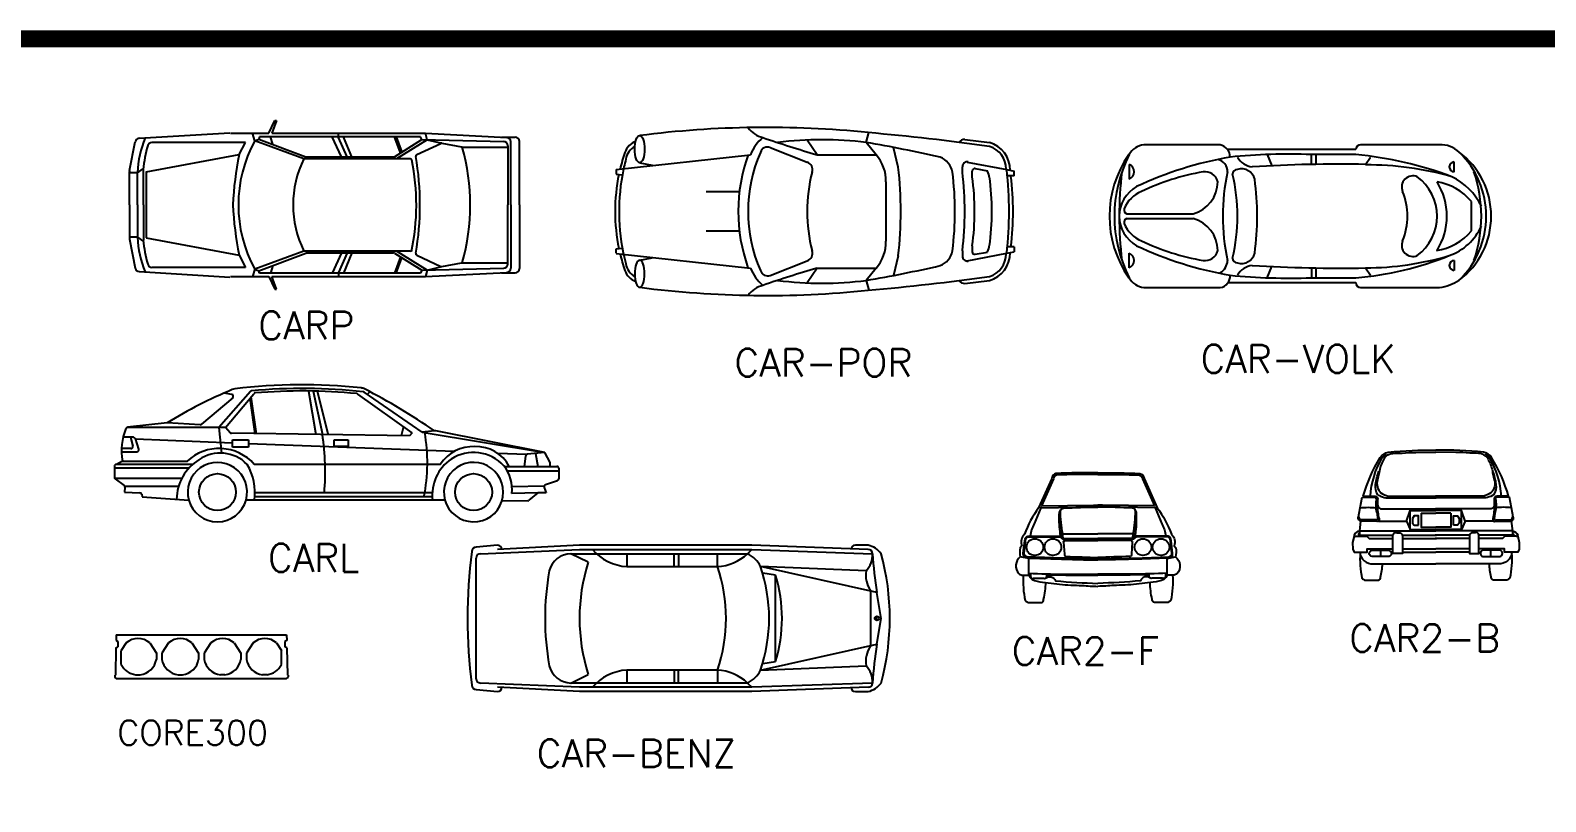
# Model space of a CAD drawing. Header units: inches. Extents: x -2548 to -2391, y 2200 to 2352.
# Drawn here: x -2452.93 to -2440.62, y 2345.63 to 2351.89 of the extents above; entities that cross this region are included whole.
import ezdxf

# ---------------------------------------------------------------- set-up
doc = ezdxf.new("R2010")
doc.units = ezdxf.units.IN
doc.header["$MEASUREMENT"] = 0
doc.linetypes.add('HIDDEN2', pattern=[0.1875, 0.125, -0.0625])
for name, color, linetype in [('1', 7, 'Continuous'), ('19', 4, 'Continuous'), ('CAR', 8, 'HIDDEN2'), ('FURNITURE', 15, 'Continuous'), ('LIS', 151, 'Continuous')]:
    doc.layers.add(name, color=color, linetype=linetype)
doc.styles.add('ROMANS', font='romans', dxfattribs={"height": 0.1})

# ---------------------------------------------------------------- blocks, each defined once
blk = doc.blocks.new('ELLIPSE')
blk.add_circle((0.5, 0.5), 0.5)
blk = doc.blocks.new('CARL')
at = {"layer": 'CAR', "color": 2, "linetype": 'Continuous'}
for p, q in [((-1.907, 2.471), (-2.54, 1.934)), ((-1.549, 2.6), (-2.19, 1.871)), ((-1.927, 2.541), (-2.083, 2.567)), ((-2.056, 1.871), (-1.477, 2.555)), ((-1.427, 1.742), (-1.53, 2.492)), ((-0.367, 2.608), (-0.22, 1.723)), ((-0.274, 2.608), (-0.086, 1.723)), ((-0.193, 2.608), (0.032, 1.721)), ((1.737, 1.763), (0.633, 2.548)), ((1.938, 1.777), (0.76, 2.585)), ((0.825, 2.541), (0.879, 2.594)), ((-1.56, 2.457), (-1.461, 1.743)), ((-3.235, 1.964), (-4.043, 1.873)), ((-2.056, 1.871), (-4.04, 1.871)), ((-2.568, 1.925), (-3.235, 1.964)), ((-2.19, 1.871), (-2.135, 1.348)), ((-1.961, 1.763), (-2.056, 1.871)), ((1.558, 1.891), (1.513, 1.699)), ((-3.921, 1.669), (-4.134, 1.669)), ((-3.981, 1.671), (-3.933, 1.49)), ((-3.815, 1.427), (-3.883, 1.642)), ((-1.909, 1.553), (-3.88, 1.63)), ((1.683, 1.696), (-1.931, 1.75)), ((-1.909, 1.468), (-1.909, 1.616)), ((-1.909, 1.616), (-1.587, 1.616)), ((-1.587, 1.616), (-1.587, 1.468)), ((2.587, 1.378), (-1.587, 1.54)), ((0.155, 1.482), (0.155, 1.616)), ((0.155, 1.616), (0.437, 1.616)), ((0.437, 1.616), (0.437, 1.482)), ((1.737, 1.763), (1.683, 1.696)), ((2.189, 1.801), (1.938, 1.777)), ((1.938, 1.777), (4.431, 1.361)), ((2.219, 1.803), (2.189, 1.801)), ((4.431, 1.361), (2.219, 1.803)), ((-3.972, 1.439), (-4.165, 1.439)), ((-4.16, 1.375), (-3.853, 1.375)), ((-1.587, 1.468), (-1.909, 1.468)), ((0.437, 1.482), (0.155, 1.482)), ((4.06, 1.32), (3.474, 1.343)), ((4.038, 1.289), (4.013, 1.08)), ((4.431, 1.361), (4.074, 1.324)), ((4.239, 1.341), (4.288, 1.08)), ((4.538, 1.16), (4.431, 1.361)), ((-4.308, 1.08), (-4.308, 0.859)), ((-2.799, 1.04), (-4.308, 1.04)), ((-4.147, 1.187), (-4.268, 1.12)), ((-2.718, 1.12), (-4.268, 1.12)), ((-4.147, 1.187), (-2.826, 1.187)), ((2.308, 1.12), (-1.469, 1.12)), ((3.61, 1.08), (4.538, 1.08)), ((3.669, 0.986), (4.712, 0.986)), ((4.538, 1.08), (4.538, 1.16)), ((4.538, 1.08), (4.672, 1.08)), ((4.712, 1.04), (4.712, 0.827)), ((-4.308, 0.839), (-2.938, 0.839)), ((-4.292, 0.827), (-4.111, 0.691)), ((-4.096, 0.655), (-4.107, 0.557)), ((-4.1, 0.678), (-3.004, 0.678)), ((4.417, 0.678), (3.76, 0.664)), ((4.418, 0.653), (4.457, 0.544)), ((4.685, 0.789), (4.442, 0.704)), ((-4.107, 0.557), (-3.791, 0.545)), ((-3.753, 0.512), (-3.745, 0.463)), ((-3.745, 0.463), (-2.797, 0.394)), ((2.402, 0.396), (-1.636, 0.396)), ((2.145, 0.463), (-1.461, 0.463)), ((2.145, 0.544), (-1.458, 0.544)), ((4.082, 0.383), (3.556, 0.37)), ((4.29, 0.541), (3.759, 0.531)), ((4.29, 0.541), (4.106, 0.391)), ((4.457, 0.544), (4.29, 0.541))]:
    blk.add_line(p, q, dxfattribs=at)
for centre in [(-2.217, 0.557), (2.983, 0.557)]:
    blk.add_circle(centre, 0.375, dxfattribs=at)
for centre, radius, start, end in [((1.641, -5.952), 9.297, 112.4904, 121.6327), ((-1.933, 2.502), 0.04, 310.3331, 80.5377), ((-1.839, 2.454), 0.2, 97.0207, 112.4904), ((-0.493, -8.481), 11.218, 83.9023, 97.0207), ((-1.519, 2.573), 0.04, 95.2684, 138.6745), ((-0.493, -8.557), 11.218, 83.6823, 95.2684), ((-1.447, 2.529), 0.04, 94.8955, 139.7636), ((-0.493, -8.608), 11.218, 84.3399, 94.8955), ((0.61, 2.515), 0.04, 54.5931, 84.3399), ((0.678, 2.474), 0.2, 62.5571, 83.9023), ((0.737, 2.553), 0.04, 55.5208, 83.6823), ((-5.483, -9.389), 13.567, 55.5637, 62.5571), ((-2.983, 1.397), 1.182, 157.5198, 190.2106), ((-4.04, 1.831), 0.04, 90, 157.6755), ((-4.039, 1.833), 0.04, 96.4416, 157.5198), ((-2.566, 1.965), 0.04, 266.6335, 310.3331), ((-3.921, 1.629), 0.04, 17.6501, 90), ((-1.931, 1.79), 0.04, 221.6335, 269.1544), ((-5.44, 0.95), 5.41, 355.6908, 8.2142), ((-1.38, 1.155), 3.426, 348.3496, 10.3063), ((-3.972, 1.479), 0.04, 270, 14.8302), ((-3.853, 1.415), 0.04, 270, 17.6501), ((-2.184, 0.486), 0.956, 41.5425, 132.836), ((-2.159, 0.585), 0.764, 44.475, 124.5703), ((2.986, 0.666), 0.817, 88.33, 146.1929), ((2.983, 0.519), 0.842, 42.9869, 122.7631), ((3.035, 0.719), 0.763, 28.1939, 91.8623), ((4.078, 1.285), 0.04, 95.9061, 173.2902), ((-4.268, 1.08), 0.04, 90, 180), ((-2.077, 0.391), 0.971, 122.061, 178.7412), ((-2.217, 0.557), 0.603, 344.534, 195.727), ((-2.576, 0.55), 1.119, 352.1164, 30.6415), ((3.023, 0.501), 0.879, 124.3278, 186.8664), ((2.983, 0.557), 0.603, 341.9306, 195.466), ((2.969, 0.61), 0.794, 354.2349, 37.4386), ((4.672, 1.04), 0.04, 0, 90), ((-4.268, 0.859), 0.04, 180, 233.1301), ((-4.135, 0.659), 0.04, 353.6598, 53.1301), ((4.455, 0.667), 0.04, 109.179, 199.9831), ((4.672, 0.827), 0.04, 289.179, 360), ((-3.792, 0.505), 0.04, 9.4623, 87.7974), ((-2.217, 0.557), 0.603, 195.727, 344.534), ((2.983, 0.557), 0.603, 195.466, 341.9306), ((4.081, 0.423), 0.04, 271.3639, 309.0939)]:
    blk.add_arc(centre, radius, start, end, dxfattribs=at)
blk = doc.blocks.new('CARP')
at = {"layer": 'CAR', "color": 2, "linetype": 'Continuous'}
for p, q in [((-0.695, 2.061), (-0.624, 2.208)), ((-0.604, 2.208), (-0.659, 2.061)), ((-0.624, 2.208), (-0.604, 2.208)), ((-2.308, 1.629), (-2.244, 1.963)), ((-2.198, 2.003), (-1.144, 2.068)), ((-0.963, 1.954), (-2.05, 1.954)), ((-1.136, 2.061), (-0.695, 2.061)), ((-1.036, 1.813), (-0.963, 1.954)), ((-0.856, 1.974), (-0.882, 2.061)), ((-0.856, 1.974), (-0.809, 1.994)), ((-0.286, 1.766), (-0.856, 1.974)), ((-0.802, 2.021), (-0.809, 1.994)), ((-0.809, 1.994), (-0.263, 1.787)), ((1.068, 2.021), (-0.802, 2.021)), ((-0.648, 1.934), (-0.675, 2.021)), ((-0.659, 2.061), (1.123, 2.061)), ((0.15, 1.786), (0.04, 2.021)), ((0.116, 2.014), (0.116, 2.061)), ((0.216, 1.786), (0.116, 2.014)), ((0.27, 1.786), (0.174, 2.021)), ((0.764, 1.789), (1.081, 1.987)), ((0.835, 1.834), (0.766, 2.021)), ((0.785, 2.021), (0.85, 1.843)), ((1.142, 1.986), (0.786, 1.766)), ((1.022, 1.813), (1.303, 1.944)), ((1.081, 1.987), (1.068, 2.021)), ((1.081, 1.987), (2.031, 1.965)), ((1.123, 2.061), (2.066, 2.013)), ((1.142, 1.986), (1.123, 2.061)), ((1.142, 1.986), (1.315, 1.946)), ((1.315, 1.946), (1.541, 1.902)), ((2.007, 2.016), (2.164, 2.016)), ((2.113, 1.23), (2.113, 1.963)), ((2.214, 1.23), (2.214, 1.966)), ((-2.115, 1.612), (-1.036, 1.813)), ((0.946, 1.766), (-0.286, 1.766)), ((-0.255, 1.786), (0.754, 1.786)), ((1.55, 1.9), (2.08, 1.9)), ((2.08, 1.915), (2.08, 1.23)), ((-2.309, 1.23), (-2.309, 1.619)), ((-2.216, 1.603), (-2.309, 1.603)), ((-2.216, 1.603), (-2.148, 1.653)), ((-2.216, 1.23), (-2.216, 1.605)), ((-2.149, 1.23), (-2.149, 1.639)), ((-2.115, 1.612), (-2.115, 0.848)), ((-2.309, 1.23), (-2.309, 0.84)), ((-2.216, 1.23), (-2.216, 0.855)), ((-2.149, 1.23), (-2.149, 0.821)), ((2.08, 0.545), (2.08, 1.23)), ((2.113, 1.23), (2.113, 0.496)), ((2.214, 1.23), (2.214, 0.494)), ((-2.216, 0.857), (-2.309, 0.857)), ((-2.308, 0.831), (-2.244, 0.497)), ((-2.216, 0.857), (-2.148, 0.806)), ((-2.115, 0.848), (-1.036, 0.647)), ((-1.036, 0.647), (-0.963, 0.506)), ((-0.286, 0.694), (-0.856, 0.486)), ((-0.809, 0.466), (-0.263, 0.672)), ((0.946, 0.694), (-0.286, 0.694)), ((-0.255, 0.674), (0.754, 0.674)), ((0.15, 0.674), (0.04, 0.439)), ((0.216, 0.674), (0.116, 0.446)), ((0.27, 0.674), (0.174, 0.439)), ((0.764, 0.671), (1.081, 0.473)), ((0.835, 0.626), (0.766, 0.439)), ((0.785, 0.439), (0.85, 0.617)), ((1.142, 0.474), (0.786, 0.694)), ((1.022, 0.647), (1.303, 0.516)), ((1.315, 0.514), (1.541, 0.558)), ((1.55, 0.56), (2.08, 0.56)), ((-2.198, 0.457), (-1.144, 0.392)), ((-0.963, 0.506), (-2.05, 0.506)), ((-1.136, 0.399), (-0.695, 0.399)), ((-0.856, 0.486), (-0.882, 0.399)), ((-0.856, 0.486), (-0.809, 0.466)), ((-0.802, 0.439), (-0.809, 0.466)), ((1.068, 0.439), (-0.802, 0.439)), ((-0.695, 0.399), (-0.624, 0.252)), ((-0.648, 0.526), (-0.675, 0.439)), ((-0.659, 0.399), (1.123, 0.399)), ((-0.604, 0.252), (-0.659, 0.399)), ((0.116, 0.446), (0.116, 0.399)), ((1.081, 0.473), (1.068, 0.439)), ((1.081, 0.473), (2.031, 0.495)), ((1.142, 0.474), (1.123, 0.399)), ((1.123, 0.399), (2.066, 0.446)), ((1.142, 0.474), (1.315, 0.514)), ((2.007, 0.444), (2.164, 0.444)), ((-0.624, 0.252), (-0.604, 0.252))]:
    blk.add_line(p, q, dxfattribs=at)
for centre, radius, start, end in [((-2.194, 1.953), 0.05, 93.5035, 169.0335), ((-1.086, 1.566), 1.131, 157.0793, 178.0261), ((-2.05, 1.904), 0.05, 90, 163.6939), ((0.491, 1.23), 1.538, 151.0813, 208.9187), ((1.311, 1.926), 0.02, 78.9965, 115.0169), ((2.03, 1.915), 0.05, 360, 88.6474), ((2.063, 1.963), 0.05, 0, 87.1146), ((2.164, 1.966), 0.05, 0, 90), ((-0.798, 1.537), 1.355, 163.6939, 175.7059), ((2.516, 1.068), 3.63, 168.1507, 177.4372), ((0.791, 1.23), 1.203, 153.5335, 206.4665), ((-0.255, 1.806), 0.02, 249.291, 270), ((0.754, 1.806), 0.02, 270, 302.0054), ((0.946, 1.746), 0.02, 19.5277, 90), ((1.031, 1.795), 0.02, 115.0169, 194.2457), ((-2.209, 1.23), 3.269, 350.1314, 9.8686), ((1.537, 1.882), 0.02, 28.1203, 78.9965), ((-0.809, 1.23), 2.453, 344.144, 15.856), ((-2.259, 1.619), 0.05, 169.0335, 180), ((-1.609, 1.23), 2.627, 348.1527, 11.4786), ((2.516, 1.392), 3.63, 182.5628, 191.8493), ((-2.259, 0.84), 0.05, 180, 190.9665), ((-1.086, 0.894), 1.131, 181.9739, 202.9207), ((-0.798, 0.923), 1.355, 184.2941, 196.3061), ((0.946, 0.714), 0.02, 270, 340.4723), ((-2.05, 0.556), 0.05, 196.3061, 270), ((-0.255, 0.654), 0.02, 90, 110.709), ((0.754, 0.654), 0.02, 57.9946, 90), ((1.031, 0.665), 0.02, 165.7543, 244.9831), ((1.537, 0.578), 0.02, 281.0035, 331.8797), ((2.03, 0.545), 0.05, 271.3526, 0), ((-2.194, 0.507), 0.05, 190.9665, 266.4965), ((1.311, 0.534), 0.02, 244.9831, 281.0035), ((2.063, 0.496), 0.05, 272.8854, 0), ((2.164, 0.494), 0.05, 270, 0)]:
    blk.add_arc(centre, radius, start, end, dxfattribs=at)

msp = doc.modelspace()

# ---------------------------------------------------------------- linework, layer by layer
at = {"color": 2, "linetype": 'Continuous'}
for p, q in [((-2452.23172, 2346.98244), (-2452.23251, 2346.93821)), ((-2452.23172, 2346.98244), (-2450.84757, 2346.98244)), ((-2450.84757, 2346.98244), (-2450.84677, 2346.93821)), ((-2452.23359, 2346.87787), (-2452.2376, 2346.65433)), ((-2452.23359, 2346.87787), (-2452.21814, 2346.88679)), ((-2452.23251, 2346.93821), (-2452.21738, 2346.92947)), ((-2452.21738, 2346.92947), (-2452.21814, 2346.88679)), ((-2452.14999, 2346.91685), (-2452.18997, 2346.85668)), ((-2452.18997, 2346.74111), (-2452.18997, 2346.85668)), ((-2451.95948, 2346.91685), (-2451.90538, 2346.83544)), ((-2451.8066, 2346.91685), (-2451.86069, 2346.83544)), ((-2451.61608, 2346.91685), (-2451.56199, 2346.83544)), ((-2451.4632, 2346.91685), (-2451.5173, 2346.83544)), ((-2451.27269, 2346.91685), (-2451.2186, 2346.83544)), ((-2451.11981, 2346.91685), (-2451.17391, 2346.83544)), ((-2450.9293, 2346.91685), (-2450.88932, 2346.85668)), ((-2450.88932, 2346.74111), (-2450.88932, 2346.85668)), ((-2450.84677, 2346.93821), (-2450.86191, 2346.92947)), ((-2450.86191, 2346.92947), (-2450.86114, 2346.88679)), ((-2450.84569, 2346.87787), (-2450.86114, 2346.88679)), ((-2450.84569, 2346.87787), (-2450.84169, 2346.65433)), ((-2451.90538, 2346.83544), (-2451.90538, 2346.78369)), ((-2451.86069, 2346.83544), (-2451.86069, 2346.78369)), ((-2451.56199, 2346.83544), (-2451.56199, 2346.78369)), ((-2451.5173, 2346.83544), (-2451.5173, 2346.78369)), ((-2451.2186, 2346.83544), (-2451.2186, 2346.78369)), ((-2451.17391, 2346.83544), (-2451.17391, 2346.78369)), ((-2452.24348, 2346.65433), (-2452.24348, 2346.6414)), ((-2452.24348, 2346.65433), (-2452.2376, 2346.65433)), ((-2452.23172, 2346.62964), (-2450.84757, 2346.62964)), ((-2452.07253, 2346.65904), (-2452.03694, 2346.65904)), ((-2451.72914, 2346.65904), (-2451.69354, 2346.65904)), ((-2451.35015, 2346.65904), (-2451.38574, 2346.65904)), ((-2451.00676, 2346.65904), (-2451.04235, 2346.65904)), ((-2450.83581, 2346.65433), (-2450.84169, 2346.65433)), ((-2450.83581, 2346.65433), (-2450.83581, 2346.6414))]:
    msp.add_line(p, q, dxfattribs=at)
for centre, radius, start, end in [((-2452.05473, 2346.80956), 0.14347, 48.399368, 131.600632), ((-2451.71134, 2346.80956), 0.14347, 48.399368, 131.600632), ((-2451.36795, 2346.80956), 0.14347, 48.399368, 131.600632), ((-2451.02456, 2346.80956), 0.14347, 48.399368, 131.600632), ((-2452.05473, 2346.80956), 0.15158, 206.845962, 263.257584), ((-2452.05473, 2346.80956), 0.15158, 276.742416, 350.172275), ((-2451.71134, 2346.80956), 0.15158, 189.827725, 263.257584), ((-2451.71134, 2346.80956), 0.15158, 276.742416, 350.172275), ((-2451.36795, 2346.80956), 0.15158, 189.827725, 263.257584), ((-2451.36795, 2346.80956), 0.15158, 276.742416, 350.172275), ((-2451.02456, 2346.80956), 0.15158, 189.827725, 263.257584), ((-2451.02456, 2346.80956), 0.15158, 276.742416, 333.154038), ((-2452.23172, 2346.6414), 0.01176, 180, 270), ((-2450.84757, 2346.6414), 0.01176, 270, 0)]:
    msp.add_arc(centre, radius, start, end, dxfattribs=at)
at = {"layer": 'FURNITURE', "color": 2}
for p, q in [((-2446.14058, 2350.98086), (-2446.12058, 2351.06086)), ((-2446.92058, 2350.94086), (-2446.62058, 2350.82086)), ((-2446.54058, 2350.88086), (-2446.62058, 2351.00086)), ((-2446.06058, 2350.88086), (-2446.14058, 2350.98086)), ((-2445.88058, 2350.78086), (-2445.92058, 2350.94086)), ((-2445.34058, 2351.00486), (-2445.14058, 2350.98086)), ((-2443.26626, 2350.96256), (-2443.88626, 2350.96256)), ((-2442.16626, 2350.92256), (-2443.20626, 2350.92256)), ((-2441.48626, 2350.96256), (-2442.12626, 2350.96256)), ((-2448.17268, 2350.76173), (-2447.08058, 2350.88086)), ((-2447.98058, 2350.81686), (-2447.88058, 2350.79686)), ((-2446.54058, 2350.88086), (-2446.06058, 2350.88086)), ((-2445.32058, 2350.82086), (-2445.00058, 2350.76086)), ((-2444.00626, 2350.80256), (-2444.00626, 2350.68256)), ((-2442.88626, 2350.88256), (-2442.84626, 2350.79056)), ((-2442.52626, 2350.80256), (-2442.52626, 2350.88256)), ((-2442.16626, 2350.88256), (-2442.52626, 2350.88256)), ((-2442.48626, 2350.80256), (-2442.48626, 2350.88256)), ((-2442.08626, 2350.80256), (-2442.04626, 2350.86256)), ((-2441.36626, 2350.74256), (-2441.36626, 2350.82256)), ((-2448.17261, 2350.72462), (-2448.12097, 2350.71816)), ((-2448.17258, 2350.76086), (-2448.17258, 2350.72486)), ((-2445.36058, 2350.74086), (-2445.36058, 2350.78407)), ((-2445.28058, 2350.70086), (-2445.28058, 2350.74926)), ((-2445.2569, 2350.76892), (-2445.1569, 2350.75017)), ((-2445.00058, 2350.76086), (-2444.93964, 2350.74867)), ((-2444.94058, 2350.70886), (-2444.99534, 2350.70886)), ((-2444.94058, 2350.70886), (-2444.94058, 2350.74886)), ((-2447.17026, 2350.58086), (-2447.44058, 2350.58086)), ((-2445.98058, 2350.66086), (-2445.98058, 2350.18086)), ((-2441.22626, 2350.26256), (-2441.22626, 2350.50256)), ((-2444.02626, 2350.40256), (-2443.48626, 2350.40256)), ((-2444.02626, 2350.36256), (-2443.48626, 2350.36256)), ((-2447.16996, 2350.26086), (-2447.44058, 2350.26086)), ((-2448.1728, 2350.08001), (-2447.08058, 2349.96086)), ((-2448.17261, 2350.11711), (-2448.12099, 2350.12356)), ((-2448.17258, 2350.08086), (-2448.17258, 2350.11686)), ((-2445.88058, 2350.06086), (-2445.92058, 2349.90086)), ((-2445.36058, 2350.10086), (-2445.36058, 2350.05766)), ((-2445.32058, 2350.02086), (-2445.00058, 2350.08086)), ((-2445.28058, 2350.14086), (-2445.28058, 2350.09246)), ((-2445.2569, 2350.0728), (-2445.1569, 2350.09155)), ((-2445.00058, 2350.08086), (-2444.94028, 2350.09292)), ((-2444.94058, 2350.13286), (-2444.99658, 2350.13286)), ((-2444.9411, 2350.13312), (-2444.9411, 2350.09248)), ((-2444.00626, 2349.96256), (-2444.00626, 2350.08256)), ((-2447.98058, 2350.02486), (-2447.88058, 2350.04486)), ((-2446.92058, 2349.90086), (-2446.62058, 2350.02086)), ((-2446.54058, 2349.96086), (-2446.62058, 2349.84086)), ((-2446.54058, 2349.96086), (-2446.06058, 2349.96086)), ((-2446.06058, 2349.96086), (-2446.14058, 2349.86086)), ((-2442.88626, 2349.88256), (-2442.84626, 2349.97456)), ((-2442.52626, 2349.96256), (-2442.52626, 2349.88256)), ((-2442.48626, 2349.88256), (-2442.48626, 2349.96256)), ((-2442.08626, 2349.96256), (-2442.04626, 2349.90256)), ((-2441.36626, 2350.02256), (-2441.36626, 2349.94256)), ((-2446.14058, 2349.86086), (-2446.12058, 2349.78086)), ((-2445.34058, 2349.83686), (-2445.14058, 2349.86086)), ((-2443.20626, 2349.84256), (-2442.16626, 2349.84256)), ((-2442.52626, 2349.88256), (-2442.16626, 2349.88256)), ((-2443.88626, 2349.80261), (-2443.26626, 2349.80416)), ((-2442.12626, 2349.80256), (-2441.48626, 2349.80256)), ((-2449.1345, 2347.71183), (-2449.3095, 2347.69433)), ((-2449.3095, 2346.62683), (-2449.3095, 2347.60683)), ((-2449.2745, 2347.64183), (-2448.4695, 2347.67683)), ((-2448.4695, 2347.71183), (-2449.1345, 2347.67683)), ((-2448.3995, 2347.57183), (-2448.5395, 2347.64183)), ((-2448.5395, 2347.64183), (-2447.1045, 2347.64183)), ((-2447.0695, 2347.71183), (-2448.4695, 2347.71183)), ((-2448.4695, 2347.67683), (-2447.0695, 2347.67683)), ((-2448.0845, 2347.64183), (-2448.0845, 2347.53683)), ((-2447.6995, 2347.53683), (-2447.6995, 2347.64183)), ((-2447.6645, 2347.64183), (-2447.6645, 2347.53683)), ((-2447.3495, 2347.53683), (-2447.3495, 2347.64183)), ((-2447.1045, 2347.64183), (-2447.0695, 2347.67683)), ((-2446.1245, 2347.67683), (-2447.0695, 2347.71183)), ((-2447.0695, 2347.67683), (-2446.0895, 2347.64183)), ((-2446.1245, 2347.71183), (-2446.2295, 2347.71183)), ((-2448.0845, 2347.53683), (-2447.3495, 2347.53683)), ((-2446.0545, 2347.32683), (-2446.9995, 2347.53683)), ((-2446.142, 2347.50183), (-2446.9995, 2347.53683)), ((-2446.877, 2347.46683), (-2446.982, 2347.48433)), ((-2446.877, 2346.76683), (-2446.877, 2347.46683)), ((-2446.107, 2347.34433), (-2446.107, 2346.88933)), ((-2446.0195, 2347.11683), (-2446.0545, 2347.32683)), ((-2446.0545, 2347.09933), (-2446.0545, 2347.13433)), ((-2446.0545, 2346.90683), (-2446.0195, 2347.11683)), ((-2446.9995, 2346.69683), (-2446.0545, 2346.90683)), ((-2446.9995, 2346.69683), (-2446.142, 2346.73183)), ((-2446.982, 2346.74933), (-2446.877, 2346.76683)), ((-2448.5395, 2346.59183), (-2448.3995, 2346.66183)), ((-2448.0845, 2346.69683), (-2448.0845, 2346.59183)), ((-2447.3495, 2346.69683), (-2448.0845, 2346.69683)), ((-2447.6995, 2346.69683), (-2447.6995, 2346.59183)), ((-2447.6645, 2346.59183), (-2447.6645, 2346.69683)), ((-2447.3495, 2346.69683), (-2447.3495, 2346.59183)), ((-2449.3095, 2346.53933), (-2449.1345, 2346.52183)), ((-2448.4695, 2346.55683), (-2449.2745, 2346.59183)), ((-2448.4695, 2346.52183), (-2449.1345, 2346.55683)), ((-2447.1045, 2346.59183), (-2448.5395, 2346.59183)), ((-2447.0695, 2346.55683), (-2448.4695, 2346.55683)), ((-2447.0695, 2346.52183), (-2448.4695, 2346.52183)), ((-2447.3495, 2346.59183), (-2447.3495, 2346.59183)), ((-2447.1045, 2346.59183), (-2447.0695, 2346.55683)), ((-2446.0895, 2346.59183), (-2447.0695, 2346.55683)), ((-2446.1245, 2346.55683), (-2447.0695, 2346.52183)), ((-2446.2295, 2346.52183), (-2446.1245, 2346.52183))]:
    msp.add_line(p, q, dxfattribs=at)
for points in [[(-2442.10578, 2348.10953, -0.06540167), (-2441.96818, 2348.42313, -0.1752391), (-2441.90258, 2348.46633, -0.02938637), (-2441.51538, 2348.48233, -0.97762713)], [(-2441.91538, 2348.43615, -0.2271712), (-2441.86418, 2348.45433, -0.05931439), (-2441.78978, 2348.45833, -0.03782459), (-2441.67778, 2348.46233), (-2441.51538, 2348.46633)], [(-2440.92498, 2348.10953, 0.06540167), (-2441.06258, 2348.42313, 0.1752391), (-2441.12818, 2348.46633, 0.02938637), (-2441.51538, 2348.48233, 0.97762713)], [(-2441.11538, 2348.43615, 0.2271712), (-2441.16658, 2348.45433, 0.05931439), (-2441.24098, 2348.45833, 0.03782459), (-2441.35298, 2348.46233), (-2441.51538, 2348.46633)], [(-2442.04738, 2348.10953, -0.1155221), (-2441.95218, 2348.41913, -0.12643433), (-2441.91538, 2348.44873, -0.04275168)], [(-2441.91538, 2348.43615, 0.20654014), (-2441.94338, 2348.39913, 0.09172336), (-2441.97618, 2348.30153), (-2441.98978, 2348.24233, 0.27318392), (-2441.96178, 2348.13593, 0.09051729), (-2441.90178, 2348.10953), (-2441.51218, 2348.10953)], [(-2441.11538, 2348.43615, -0.20654014), (-2441.08738, 2348.39913, -0.09172336), (-2441.05458, 2348.30153), (-2441.04098, 2348.24233, -0.27318392), (-2441.06898, 2348.13593, -0.09051729), (-2441.12898, 2348.10953), (-2441.51858, 2348.10953)], [(-2440.98338, 2348.10953, 0.1155221), (-2441.07858, 2348.41913, 0.12643433), (-2441.11538, 2348.44873, 0.04275168)], [(-2444.2595, 2348.29933, 0.01459543), (-2444.6003, 2348.29293, 0.30027692), (-2444.6339, 2348.25373), (-2444.7411, 2348.01373)], [(-2444.25964, 2348.28582, 0.01452245), (-2444.59795, 2348.27951, 0.3035854), (-2444.62067, 2348.25021), (-2444.71916, 2348.02972)], [(-2444.2595, 2348.29933, -0.01459543), (-2443.9187, 2348.29293, -0.30027692), (-2443.8851, 2348.25373), (-2443.7779, 2348.01373)], [(-2444.25936, 2348.28582, -0.01452245), (-2443.92105, 2348.27951, -0.3035854), (-2443.89833, 2348.25021), (-2443.79984, 2348.02972)], [(-2441.98658, 2348.12073, -0.18133458), (-2442.00578, 2348.20313, -0.04693117), (-2441.97858, 2348.31273, -0.70919604)], [(-2441.04418, 2348.12073, 0.18133458), (-2441.02498, 2348.20313, 0.04693117), (-2441.05218, 2348.31273, 0.70919604)], [(-2442.11378, 2348.10073), (-2442.01458, 2348.10073, -0.57194605), (-2442.00098, 2348.07353, 0.11421105), (-2441.99298, 2347.96713), (-2441.98978, 2347.92873, -0.61803399), (-2442.00658, 2347.91593), (-2442.12498, 2347.91593, -0.31388376), (-2442.13778, 2347.97113), (-2442.11378, 2348.10073)], [(-2442.10578, 2348.10953), (-2442.00898, 2348.10953, -0.5139388), (-2441.98978, 2348.07753), (-2441.98978, 2348.03753, 0.48164093), (-2441.94258, 2348.00713), (-2441.51218, 2348.00713)], [(-2441.98658, 2348.12073, 0.18331936), (-2441.88018, 2348.09673), (-2441.51218, 2348.09673)], [(-2441.04418, 2348.12073, -0.18331936), (-2441.15058, 2348.09673), (-2441.51858, 2348.09673)], [(-2440.92498, 2348.10953), (-2441.02178, 2348.10953, 0.5139388), (-2441.04098, 2348.07753), (-2441.04098, 2348.03753, -0.48164093), (-2441.08818, 2348.00713), (-2441.51858, 2348.00713)], [(-2440.91698, 2348.10073), (-2441.01618, 2348.10073, 0.57194605), (-2441.02978, 2348.07353, -0.11421105), (-2441.03778, 2347.96713), (-2441.04098, 2347.92873, 0.61803399), (-2441.02418, 2347.91593), (-2440.90578, 2347.91593, 0.31388376), (-2440.89298, 2347.97113), (-2440.91698, 2348.10073)], [(-2444.7411, 2348.01373, 0.07260789), (-2444.8555, 2347.80013, 0.31976235), (-2444.8771, 2347.70493), (-2444.8923, 2347.68973, 0.09398987), (-2444.8899, 2347.61533, 0.43418612), (-2444.9027, 2347.48013, 0.09966029), (-2444.8771, 2347.46813), (-2444.8211, 2347.46813), (-2444.8211, 2347.60333), (-2444.8899, 2347.61533)], [(-2444.7235, 2348.01533), (-2444.7779, 2347.88413, 0.09707547), (-2444.8099, 2347.78493, 1.12611756)], [(-2444.5619, 2347.78013, -0.02568398), (-2444.5675, 2347.82253, -0.04715295), (-2444.5723, 2347.97533, -0.07106781), (-2444.5643, 2347.99453, -0.56865673)], [(-2444.5459, 2347.80333, -0.04305757), (-2444.5643, 2347.98973, -0.38898369), (-2444.5395, 2348.01133, 0.01270348)], [(-2444.5395, 2348.01133, -0.0208243), (-2444.2611, 2348.01853, -0.49206422)], [(-2443.9795, 2348.01133, 0.0208243), (-2444.2579, 2348.01853, 0.49206422)], [(-2443.9731, 2347.80333, 0.04305757), (-2443.9547, 2347.98973, 0.38898369), (-2443.9795, 2348.01133, -0.01270348)], [(-2443.9571, 2347.78013, 0.02568398), (-2443.9515, 2347.82253, 0.04715295), (-2443.9467, 2347.97533, 0.07106781), (-2443.9547, 2347.99453, 0.56865673)], [(-2443.7955, 2348.01533), (-2443.7411, 2347.88413, -0.09707547), (-2443.7091, 2347.78493, -1.12611756)], [(-2443.7779, 2348.01373, -0.07260789), (-2443.6635, 2347.80013, -0.31976235), (-2443.6419, 2347.70493), (-2443.6267, 2347.68973, -0.09398987), (-2443.6291, 2347.61533, -0.43418612), (-2443.6163, 2347.48013, -0.09966029), (-2443.6419, 2347.46813), (-2443.6979, 2347.46813), (-2443.6979, 2347.60333), (-2443.6291, 2347.61533)], [(-2442.12964, 2348.0151, -0.05020718), (-2442.00098, 2348.01513, 0.05010384)], [(-2441.98978, 2348.03353, 0.06848877), (-2441.97698, 2347.92393, -0.14235507)], [(-2441.04098, 2348.03353, -0.06848877), (-2441.05378, 2347.92393, 0.14235507)], [(-2440.90113, 2348.0151, 0.05020718), (-2441.02978, 2348.01513, -0.05010384)], [(-2444.5427, 2347.77053, -0.13000374), (-2444.5707, 2347.86733, -1.02328277)], [(-2443.9763, 2347.77053, 0.13000374), (-2443.9483, 2347.86733, 1.02328277)], [(-2441.97698, 2347.92393, -0.70719995), (-2442.00098, 2347.90473), (-2442.12498, 2347.90473, -0.527619), (-2442.14098, 2347.94793, -3.14185351)], [(-2442.12738, 2347.90473), (-2442.13618, 2347.82713, 0.10412196)], [(-2441.05378, 2347.92393, 0.70719995), (-2441.02978, 2347.90473), (-2440.90578, 2347.90473, 0.527619), (-2440.88978, 2347.94793, 3.14185351)], [(-2440.90338, 2347.90473), (-2440.89458, 2347.82713, -0.10412196)], [(-2444.2595, 2347.59457, -0.01141336), (-2444.8275, 2347.60973, -0.46199736), (-2444.8659, 2347.64653), (-2444.85417, 2347.74493), (-2444.8515, 2347.76013, -0.2), (-2444.8291, 2347.78493), (-2444.56738, 2347.78493), (-2444.54338, 2347.76653), (-2444.2595, 2347.76653)], [(-2444.2595, 2347.60085, -0.01166208), (-2444.83751, 2347.61656, -0.36378436), (-2444.85965, 2347.64598), (-2444.84796, 2347.74401), (-2444.84541, 2347.75851, -0.1870409), (-2444.82764, 2347.77865), (-2444.5695, 2347.77865), (-2444.5455, 2347.76025), (-2444.2595, 2347.76025)], [(-2444.5387, 2347.73533, -0.53149285), (-2444.5275, 2347.74813), (-2444.2595, 2347.74813)], [(-2444.5387, 2347.73533), (-2444.5323, 2347.63693, 0.52124038), (-2444.5171, 2347.61933, 0.00055175), (-2444.2595, 2347.61085, 1.03109406)], [(-2444.2595, 2347.59457, 0.01141336), (-2443.6915, 2347.60973, 0.46199736), (-2443.6531, 2347.64653), (-2443.66483, 2347.74493), (-2443.6675, 2347.76013, 0.2), (-2443.6899, 2347.78493), (-2443.95163, 2347.78493), (-2443.97563, 2347.76653), (-2444.2595, 2347.76653)], [(-2444.2595, 2347.60085, 0.01166208), (-2443.68149, 2347.61656, 0.36378436), (-2443.65936, 2347.64598), (-2443.67104, 2347.74401), (-2443.67359, 2347.75851, 0.1870409), (-2443.69137, 2347.77865), (-2443.9495, 2347.77865), (-2443.9735, 2347.76025), (-2444.2595, 2347.76025)], [(-2443.9803, 2347.73533, 0.53149285), (-2443.9915, 2347.74813), (-2444.2595, 2347.74813)], [(-2443.9803, 2347.73533), (-2443.9867, 2347.63693, -0.52124038), (-2444.0019, 2347.61933, -0.00055175), (-2444.2595, 2347.61085, -1.03109406)], [(-2442.18018, 2347.78313), (-2442.19298, 2347.73273), (-2442.19058, 2347.67753), (-2442.18018, 2347.65353), (-2442.07298, 2347.65353), (-2442.07298, 2347.68073), (-2441.86418, 2347.68073), (-2441.86418, 2347.79513, -0.50530776), (-2441.83378, 2347.81033), (-2441.80338, 2347.81033, -0.35625713), (-2441.78738, 2347.78713), (-2441.78738, 2347.64233), (-2441.86418, 2347.64233), (-2441.86418, 2347.68073)], [(-2442.13618, 2347.82313, 0.33802809), (-2442.18018, 2347.79193, 0.50922459), (-2442.16578, 2347.78313, -0.19930304)], [(-2442.13618, 2347.80713, 1), (-2442.13858, 2347.79193), (-2441.86418, 2347.79193)], [(-2440.85058, 2347.78313), (-2440.83778, 2347.73273), (-2440.84018, 2347.67753), (-2440.85058, 2347.65353), (-2440.95778, 2347.65353), (-2440.95778, 2347.68073), (-2441.16658, 2347.68073), (-2441.16658, 2347.79513, 0.50530776), (-2441.19698, 2347.81033), (-2441.22738, 2347.81033, 0.35625713), (-2441.24338, 2347.78713), (-2441.24338, 2347.64233), (-2441.16658, 2347.64233), (-2441.16658, 2347.68073)], [(-2440.89458, 2347.80713, -1), (-2440.89218, 2347.79193), (-2441.16658, 2347.79193)], [(-2440.89458, 2347.82313, -0.33802809), (-2440.85058, 2347.79193, -0.50922459), (-2440.86498, 2347.78313, 0.19930304)], [(-2444.8635, 2347.62973), (-2444.8635, 2347.61072, 0.72149715)], [(-2443.6555, 2347.62973), (-2443.6555, 2347.61072, -0.72149715)], [(-2442.13298, 2347.65353, 0.41542857), (-2442.02338, 2347.55993), (-2441.51538, 2347.55993)], [(-2442.13058, 2347.64873, 0.05978554), (-2442.11618, 2347.44233, 0.06726188), (-2442.09218, 2347.42713), (-2441.98258, 2347.42713, 0.40662667), (-2441.96498, 2347.45113, 0.04670452), (-2441.949, 2347.55993, -2021.64094393)], [(-2442.03378, 2347.66953), (-2441.90498, 2347.66953, -1.06028688), (-2441.90258, 2347.61833), (-2442.03378, 2347.61833, -0.87693827), (-2442.03378, 2347.66953, -1.14033112)], [(-2440.89778, 2347.65353, -0.41542857), (-2441.00738, 2347.55993), (-2441.51538, 2347.55993)], [(-2440.99698, 2347.66953), (-2441.12578, 2347.66953, 1.06028688), (-2441.12818, 2347.61833), (-2440.99698, 2347.61833, 0.87693827), (-2440.99698, 2347.66953, 1.14033112)], [(-2440.90018, 2347.64873, -0.05978554), (-2440.91458, 2347.44233, -0.06726188), (-2440.93858, 2347.42713), (-2441.04818, 2347.42713, -0.40662667), (-2441.06578, 2347.45113, -0.04670452), (-2441.08177, 2347.55993, 2021.64094393)], [(-2444.8211, 2347.48253, 0.01375292), (-2444.2595, 2347.47533, -1.02945411)], [(-2444.8083, 2347.48333), (-2444.8083, 2347.45533, 0.48943725), (-2444.7819, 2347.44333), (-2444.7003, 2347.44333, 0.48278382), (-2444.6747, 2347.45533), (-2444.6747, 2347.48333)], [(-2444.6763, 2347.47133, 0.00426129), (-2444.2595, 2347.46653, -0.00149664)], [(-2443.6979, 2347.48253, -0.01375292), (-2444.2595, 2347.47533, 1.02945411)], [(-2443.8427, 2347.47133, -0.00426129), (-2444.2595, 2347.46653, 0.00149664)], [(-2443.7107, 2347.48333), (-2443.7107, 2347.45533, -0.48943725), (-2443.7371, 2347.44333), (-2443.8187, 2347.44333, -0.48278382), (-2443.8443, 2347.45533), (-2443.8443, 2347.48333)], [(-2444.8659, 2347.46813, 0.05978554), (-2444.8515, 2347.26173, 0.06726188), (-2444.8275, 2347.24653), (-2444.7179, 2347.24653, 0.40662667), (-2444.7003, 2347.27053, 0.05963025), (-2444.6835, 2347.40973, -2021.64094393)], [(-2444.8211, 2347.46813, 0.29922292), (-2444.7539, 2347.41853, 0.02158181), (-2444.5715, 2347.39373, 0.02141328), (-2444.3883, 2347.38413, 0.01202478), (-2444.2595, 2347.37629, 0.00301569)], [(-2444.6851, 2347.44333, -0.5039646), (-2444.6043, 2347.42173, 0.01466065), (-2444.2595, 2347.40093, -0.98815249)], [(-2443.6979, 2347.46813, -0.29922292), (-2443.7651, 2347.41853, -0.02158181), (-2443.9475, 2347.39373, -0.02141328), (-2444.1307, 2347.38413, -0.01202478), (-2444.2595, 2347.37629, -0.00301569)], [(-2443.8339, 2347.44333, 0.5039646), (-2443.9147, 2347.42173, -0.01466065), (-2444.2595, 2347.40093, 0.98815249)], [(-2443.6531, 2347.46813, -0.05978554), (-2443.6675, 2347.26173, -0.06726188), (-2443.6915, 2347.24653), (-2443.8011, 2347.24653, -0.40662667), (-2443.8187, 2347.27053, -0.05963025), (-2443.8355, 2347.40973, 2021.64094393)]]:
    msp.add_lwpolyline(points, format="xyb", dxfattribs=at)
for points in [[(-2444.7371, 2348.02493), (-2444.7235, 2348.01533), (-2444.2955, 2348.02253), (-2444.2595, 2348.02253)], [(-2444.71916, 2348.02972), (-2444.71908, 2348.02967), (-2444.29562, 2348.03679), (-2444.2595, 2348.03679)], [(-2443.79984, 2348.02972), (-2443.79992, 2348.02967), (-2444.22338, 2348.03679), (-2444.2595, 2348.03679)], [(-2443.7819, 2348.02493), (-2443.7955, 2348.01533), (-2444.2235, 2348.02253), (-2444.2595, 2348.02253)], [(-2441.75378, 2347.90473), (-2441.72418, 2347.99193), (-2441.51538, 2347.99193)], [(-2441.72418, 2347.83833), (-2441.72418, 2347.99193)], [(-2441.63618, 2347.97193), (-2441.63618, 2347.85833), (-2441.51538, 2347.85833)], [(-2441.63618, 2347.97193), (-2441.51538, 2347.97193)], [(-2441.27698, 2347.90473), (-2441.30658, 2347.99193), (-2441.51538, 2347.99193)], [(-2441.39458, 2347.97193), (-2441.51538, 2347.97193)], [(-2441.39458, 2347.97193), (-2441.39458, 2347.85833), (-2441.51538, 2347.85833)], [(-2441.30658, 2347.83833), (-2441.30658, 2347.99193)], [(-2441.98178, 2347.90473), (-2441.75378, 2347.90473)], [(-2441.75378, 2347.90473), (-2441.72418, 2347.83833), (-2441.51538, 2347.83833)], [(-2441.27698, 2347.90473), (-2441.30658, 2347.83833), (-2441.51538, 2347.83833)], [(-2441.04898, 2347.90473), (-2441.27698, 2347.90473)], [(-2444.5411, 2347.76893), (-2444.5475, 2347.80333), (-2444.2595, 2347.80333)], [(-2443.9779, 2347.76893), (-2443.9715, 2347.80333), (-2444.2595, 2347.80333)], [(-2442.16578, 2347.78313), (-2442.07538, 2347.78313), (-2442.05618, 2347.76393), (-2441.86418, 2347.76393)], [(-2442.13858, 2347.82713), (-2441.51538, 2347.82713)], [(-2442.13618, 2347.82313), (-2442.13618, 2347.78313)], [(-2441.78738, 2347.79193), (-2441.50978, 2347.79193)], [(-2441.78738, 2347.76393), (-2441.50978, 2347.76393)], [(-2441.24338, 2347.79193), (-2441.52098, 2347.79193)], [(-2441.24338, 2347.76393), (-2441.52098, 2347.76393)], [(-2440.89218, 2347.82713), (-2441.51538, 2347.82713)], [(-2440.86498, 2347.78313), (-2440.95538, 2347.78313), (-2440.97458, 2347.76393), (-2441.16658, 2347.76393)], [(-2440.89458, 2347.82313), (-2440.89458, 2347.78313)], [(-2444.8211, 2347.60493), (-2444.3779, 2347.59293), (-2444.2595, 2347.59293)], [(-2443.6979, 2347.60493), (-2444.1411, 2347.59293), (-2444.2595, 2347.59293)], [(-2441.96258, 2347.61833), (-2441.96258, 2347.66953)], [(-2441.78738, 2347.68073), (-2441.51538, 2347.68073)], [(-2441.78738, 2347.65353), (-2441.51538, 2347.65353)], [(-2441.24338, 2347.68073), (-2441.51538, 2347.68073)], [(-2441.24338, 2347.65353), (-2441.51538, 2347.65353)], [(-2441.06818, 2347.61833), (-2441.06818, 2347.66953)]]:
    msp.add_lwpolyline(points, dxfattribs=at)
for points in [[(-2441.65778, 2347.87353), (-2441.65778, 2347.94793), (-2441.69058, 2347.94793), (-2441.70498, 2347.92873), (-2441.70498, 2347.88953), (-2441.69058, 2347.87353)], [(-2441.37298, 2347.87353), (-2441.37298, 2347.94793), (-2441.34018, 2347.94793), (-2441.32578, 2347.92873), (-2441.32578, 2347.88953), (-2441.34018, 2347.87353)]]:
    msp.add_lwpolyline(points, close=True, dxfattribs=at)
for centre, radius in [((-2444.7715, 2347.69533), 0.068), ((-2444.6251, 2347.69533), 0.068), ((-2443.8939, 2347.69533), 0.068), ((-2443.7475, 2347.69533), 0.068), ((-2446.0545, 2347.11683), 0.0175)]:
    msp.add_circle(centre, radius, dxfattribs=at)
for centre, radius, start, end in [((-2446.94905, 2343.04253), 8.06061, 84.129302, 97.352402), ((-2446.92058, 2351.24086), 0.22804, 217.874984, 254.744881), ((-2447.80942, 2331.89223), 19.24253, 82.027695, 84.976851), ((-2447.96658, 2350.85486), 0.14168, 108.946505, 161.053495), ((-2447.95617, 2350.82735), 0.13753, 117.927144, 172.682549), ((-2446.75058, 2350.75086), 0.35468, 130.426079, 158.498566), ((-2446.94058, 2350.88086), 0.06325, 71.565051, 161.565051), ((-2443.05058, 2362.61086), 12.23818, 251.268952, 253.4308), ((-2446.50058, 2348.12086), 2.88257, 82.825676, 97.174324), ((-2448.01058, 2340.07086), 11.0691, 77.106256, 80.273879), ((-2445.34458, 2350.95286), 0.05215, 85.601295, 147.528808), ((-2445.205, 2350.75755), 0.23241, 359.829983, 73.909812), ((-2445.19621, 2350.76549), 0.19163, 359.813126, 73.125343), ((-2443.86626, 2350.80256), 0.16125, 97.125016, 150.255119), ((-2443.29054, 2350.86114), 0.1043, 0.784825, 76.534792), ((-2442.12626, 2350.92256), 0.04, 90, 180), ((-2441.47911, 2350.73828), 0.2244, 47.06382, 91.82409), ((-2446.70058, 2350.42086), 1.48, 161.075356, 166.546959), ((-2446.51544, 2350.42086), 1.63314, 164.952359, 169.489373), ((-2445.81808, 2350.42086), 1.3625, 160.268386, 199.633887), ((-2445.89858, 2350.42086), 1.202, 156.463422, 203.536578), ((-2446.64058, 2350.76086), 0.06325, 341.565051, 71.565051), ((-2446.29981, 2350.66932), 0.31934, 358.481672, 41.484541), ((-2445.59558, 2350.71336), 0.15742, 10.06069, 69.550452), ((-2445.32058, 2350.78407), 0.04, 78.690068, 180), ((-2443.29171, 2350.38256), 0.87455, 145.017766, 214.982234), ((-2443.02459, 2350.38256), 1.10167, 153.008533, 206.991467), ((-2444.03126, 2350.74256), 0.065, 292.619865, 67.380135), ((-2442.66856, 2347.89987), 3.00758, 99.91163, 115.139506), ((-2443.31054, 2350.74114), 0.1043, 0.784825, 76.534792), ((-2442.70626, 2345.92256), 4.96327, 87.92163, 95.549779), ((-2442.98626, 2350.94256), 0.16125, 209.744881, 262.874984), ((-2442.30626, 2339.75256), 11.05219, 88.85942, 93.631308), ((-2442.43959, 2347.91812), 2.97702, 69.278766, 84.732001), ((-2442.06702, 2348.33875), 2.45989, 73.933958, 90.448057), ((-2441.36626, 2350.78256), 0.04, 90, 270), ((-2441.8308, 2350.38256), 0.72455, 314.135799, 45.864201), ((-2441.71626, 2350.38256), 0.65, 306.869898, 53.130102), ((-2446.70058, 2350.42086), 1.48, 168.255096, 191.74703), ((-2446.51544, 2350.42086), 1.63314, 169.508113, 195.047641), ((-2446.51544, 2350.42086), 1.63314, 169.492399, 169.500046), ((-2445.32058, 2350.42086), 1.3, 165.749967, 194.250033), ((-2449.11058, 2350.42086), 3.25, 353.64034, 6.35966), ((-2447.99058, 2350.42086), 2.57, 352.847331, 7.152669), ((-2447.91058, 2350.42086), 2.57, 352.847331, 7.152669), ((-2445.26058, 2350.74926), 0.02, 79.380345, 180), ((-2447.23058, 2350.42086), 1.97, 351.828766, 8.171234), ((-2445.25125, 2350.69153), 0.11067, 0.690277, 31.200515), ((-2447.09058, 2350.42086), 1.97, 351.828766, 8.171234), ((-2447.88058, 2350.42086), 2.9, 353.267079, 6.732921), ((-2447.31258, 2350.42086), 2.364, 353.008045, 6.992412), ((-2440.83626, 2350.38256), 3.25, 173.64034, 186.35966), ((-2443.06257, 2348.8073), 1.96554, 100.070192, 115.419151), ((-2443.39026, 2350.63656), 0.1072, 14.036243, 98.583621), ((-2441.60626, 2350.38256), 1.64, 167.319617, 192.680383), ((-2443.12626, 2350.72256), 0.04, 90, 180), ((-2444.59126, 2350.38256), 1.465, 346.580326, 13.419674), ((-2443.09626, 2350.65256), 0.11402, 15.255119, 105.255119), ((-2445.22626, 2350.38256), 2.26, 352.37185, 7.62815), ((-2441.70126, 2350.61756), 0.09192, 67.619865, 202.380135), ((-2441.90626, 2350.38256), 0.4, 306.869898, 53.130102), ((-2441.60626, 2350.24256), 0.5099, 25.559965, 64.440035), ((-2442.25626, 2350.38256), 1.11, 341.075356, 18.924644), ((-2443.81054, 2350.38256), 0.27571, 119.487126, 240.512874), ((-2443.81626, 2350.35256), 0.24698, 111.370622, 158.629378), ((-2443.55762, 2350.66438), 0.27137, 285.246702, 359.616114), ((-2442.26626, 2350.38256), 0.52, 337.380135, 22.619865), ((-2441.95626, 2350.38256), 0.53, 328.109208, 31.890792), ((-2441.59535, 2350.18166), 0.48909, 41.005593, 79.504645), ((-2444.01626, 2350.43256), 0.03162, 161.565051, 251.565051), ((-2444.01626, 2350.33256), 0.03162, 108.434949, 198.434949), ((-2443.81626, 2350.41256), 0.24698, 201.370622, 248.629378), ((-2443.55762, 2350.10075), 0.27137, 0.383886, 74.753298), ((-2441.55376, 2350.48319), 0.44574, 289.324169, 336.094611), ((-2446.29981, 2350.1724), 0.31934, 318.515459, 1.518328), ((-2443.06257, 2351.95783), 1.96554, 244.580849, 259.929808), ((-2441.70126, 2350.14756), 0.09192, 157.619865, 292.380135), ((-2441.59156, 2350.57893), 0.48325, 279.685713, 319.106393), ((-2446.70058, 2350.42086), 1.48, 193.433702, 198.924644), ((-2446.64058, 2350.08086), 0.06325, 288.434949, 18.434949), ((-2445.59558, 2350.12836), 0.15742, 290.449548, 349.93931), ((-2445.32058, 2350.05766), 0.04, 180, 281.309932), ((-2445.26058, 2350.09246), 0.02, 180, 280.619655), ((-2445.25125, 2350.1502), 0.11067, 328.799485, 359.309723), ((-2445.205, 2350.08417), 0.23241, 286.090188, 0.170017), ((-2445.19621, 2350.07624), 0.19163, 286.874657, 0.186874), ((-2447.31258, 2350.42086), 2.364, 351.828766, 351.887659), ((-2444.03126, 2350.02256), 0.065, 292.619865, 67.380135), ((-2442.66856, 2352.86526), 3.00758, 244.860494, 260.08837), ((-2443.39026, 2350.12856), 0.1072, 261.416379, 345.963757), ((-2443.09626, 2350.11256), 0.11402, 254.744881, 344.744881), ((-2442.38468, 2352.49923), 2.62577, 274.77159, 291.877473), ((-2442.09869, 2352.40915), 2.44662, 270.291303, 286.440469), ((-2447.96658, 2349.98686), 0.14168, 198.946505, 251.053495), ((-2447.95617, 2350.01438), 0.13753, 187.317451, 242.072856), ((-2446.75058, 2350.09086), 0.35468, 201.501434, 229.573921), ((-2446.94058, 2349.96086), 0.06325, 198.434949, 288.434949), ((-2443.05058, 2338.23086), 12.23818, 106.5692, 108.731048), ((-2448.01058, 2360.77086), 11.0691, 279.726121, 282.893744), ((-2443.33626, 2350.03256), 0.13038, 302.471192, 355.601295), ((-2443.12626, 2350.04256), 0.04, 180, 270), ((-2442.98626, 2349.82256), 0.16125, 97.125016, 150.255119), ((-2442.30626, 2361.01256), 11.05219, 266.368692, 271.14058), ((-2441.36626, 2349.98256), 0.04, 90, 270), ((-2446.92058, 2349.60086), 0.22804, 105.255119, 142.125016), ((-2446.50058, 2352.72086), 2.88257, 262.825676, 277.174324), ((-2447.80942, 2368.94949), 19.24253, 275.023149, 277.972305), ((-2445.34458, 2349.88886), 0.05215, 212.471192, 274.398705), ((-2443.86626, 2349.96256), 0.16125, 209.744881, 262.874984), ((-2443.28241, 2349.89749), 0.09629, 279.657973, 3.022411), ((-2442.70626, 2354.84256), 4.96327, 264.450221, 272.07837), ((-2442.12626, 2349.84256), 0.04, 180, 270), ((-2441.54126, 2350.19256), 0.39386, 278.027238, 303.084853), ((-2446.94905, 2357.7992), 8.06061, 262.647598, 275.870698), ((-2445.15763, 2347.11683), 4.22187, 172.617228, 187.382772), ((-2449.3095, 2347.65933), 0.035, 90, 180), ((-2449.2745, 2347.60683), 0.035, 90, 180), ((-2449.1345, 2347.67683), 0.035, 0, 90), ((-2448.537, 2347.45933), 0.18252, 90.784825, 166.534792), ((-2448.05825, 2347.93933), 0.40336, 220.601295, 266.268603), ((-2447.374, 2347.93233), 0.39626, 273.544766, 312.852415), ((-2447.20075, 2347.44058), 0.22308, 25.559965, 64.440035), ((-2446.2295, 2347.67683), 0.035, 90, 180), ((-2446.28575, 2347.63558), 0.19635, 317.06382, 1.82409), ((-2446.177, 2347.51933), 0.19953, 37.874984, 74.744881), ((-2446.1245, 2347.64183), 0.035, 0, 90), ((-2443.00075, 2347.82558), 3.09421, 183.404518, 189.275865), ((-2447.95325, 2347.11683), 2.00375, 344.810713, 15.189287), ((-2446.6145, 2347.11683), 2.135, 169.611142, 190.388858), ((-2446.95575, 2347.11683), 1.51375, 162.507675, 197.492325), ((-2448.5745, 2347.11683), 1.295, 341.075356, 18.924644), ((-2448.2245, 2347.11683), 1.295, 341.075356, 18.924644), ((-2445.92763, 2347.46683), 0.21721, 170.727398, 214.330217), ((-2448.01742, 2347.11683), 1.19292, 342.938469, 17.061531), ((-2445.92763, 2346.76683), 0.21721, 145.669783, 189.272602), ((-2443.00075, 2346.40808), 3.09421, 170.724135, 176.595482), ((-2448.537, 2346.77433), 0.18252, 193.465208, 269.215175), ((-2446.28575, 2346.59808), 0.19635, 358.17591, 42.93618), ((-2449.2745, 2346.62683), 0.035, 180, 270), ((-2448.05825, 2346.29433), 0.40336, 93.731397, 139.398705), ((-2447.374, 2346.30133), 0.39626, 47.147585, 86.455234), ((-2447.20075, 2346.79308), 0.22308, 295.559965, 334.440035), ((-2449.3095, 2346.57433), 0.035, 180, 270), ((-2449.1345, 2346.55683), 0.035, 270, 0), ((-2446.2295, 2346.55683), 0.035, 180, 270), ((-2446.177, 2346.71433), 0.19953, 285.255119, 322.125016), ((-2446.1245, 2346.59183), 0.035, 270, 0)]:
    msp.add_arc(centre, radius, start, end, dxfattribs=at)
at = {"layer": 'LIS', "color": 8, "const_width": 0.06859}
for points in [[(-2472.5754, 2351.85742), (-2418.46104, 2351.85742), (-2418.46104, 2314.20371), (-2472.5754, 2314.20371)], [(-2472.50681, 2351.78884), (-2418.52963, 2351.78884), (-2418.52963, 2314.27229), (-2472.50681, 2314.27229)]]:
    msp.add_lwpolyline(points, close=True, dxfattribs=at)

# ---------------------------------------------------------------- block references
at = {"layer": '1'}
for name, p, xscale, yscale, zscale in [('CARP', (-2450.50684, 2349.61285), 0.6999999999998181, 0.6999999999998181, 0.6999999999998181), ('CARL', (-2450.52262, 2347.91916), 0.4000000000000909, 0.4000000000000909, 0.4000000000000909)]:
    msp.add_blockref(name, p, dxfattribs=dict(at, xscale=xscale, yscale=yscale, zscale=zscale))
at = {"layer": 'FURNITURE', "color": 2, "yscale": 0.07999999999992724, "zscale": 0.8, "rotation": 270}
for p, xscale in [((-2448.02058, 2351.03686), 0.2199999999997999), ((-2448.02058, 2349.80486), -0.2199999999997999)]:
    msp.add_blockref('ELLIPSE', p, dxfattribs=dict(at, xscale=xscale))

# ---------------------------------------------------------------- texts
at = {"layer": '19', "style": 'ROMANS'}
for s, height, p in [('CARP', 0.225, (-2451.07831, 2349.38247)), ('CAR-VOLK', 0.225, (-2443.42642, 2349.11172)), ('CAR-POR', 0.225, (-2447.21182, 2349.08002)), ('CARL', 0.225, (-2450.99963, 2347.49585)), ('CAR2-B', 0.225, (-2442.21984, 2346.84392)), ('CAR2-F', 0.225, (-2444.96026, 2346.73966)), ('CORE300', 0.2, (-2452.22326, 2346.08764)), ('CAR-BENZ', 0.225, (-2448.81699, 2345.9075))]:
    msp.add_text(s, height=height, dxfattribs=at).set_placement(p)

doc.saveas('drawing.dxf')
